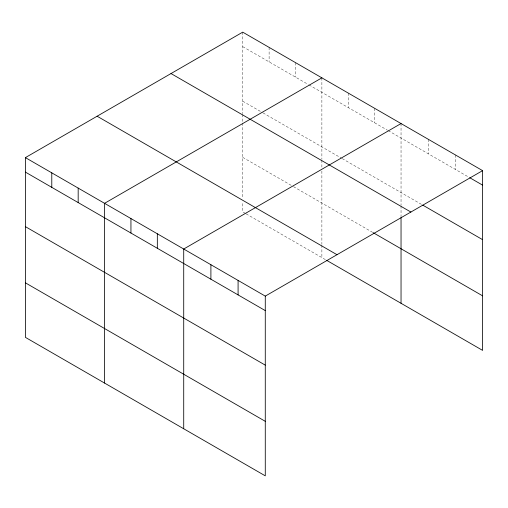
<?xml version="1.0" encoding="UTF-8"?>
<svg xmlns="http://www.w3.org/2000/svg" width="508" height="508" viewBox="0 0 508 508"><rect width="100%" height="100%" fill="white"/><g stroke="black" fill="none" stroke-linecap="round" stroke-linejoin="round"><path stroke-width="0.38" stroke-dasharray="2.54 1.91" d="M242.722 46.641L308.35 84.531M309.029 84.925L387.509 130.232M388.188 130.626L469.005 177.286M242.722 101.175L262.344 112.503M263.023 112.89L341.503 158.204M342.182 158.591L421.43 204.349M242.722 157.359L292.792 186.265M293.465 186.652L373.304 232.747M245.428 213.449L242.722 211.887L242.722 201.759M246.107 213.843L325.945 259.937M455.416 154.946L455.416 169.437M428.225 139.249L428.225 153.74M401.041 123.552L401.041 205.061M401.041 205.842L401.041 216.77M374.656 108.318L374.656 122.815M348.272 93.085L348.272 107.575M321.882 77.851L321.882 159.36M321.882 160.141L321.882 167.945M321.882 171.069L321.882 244.348M321.882 245.129L321.882 257.588M295.497 62.617L295.497 77.108M269.113 47.384L269.113 61.874M242.722 32.15L242.722 113.659M242.722 114.44L242.722 122.244M242.722 123.025L242.722 198.647"/><path stroke-width="0.76" d="M25.4 157.62L265.278 296.113L265.278 475.85L25.4 337.363L25.4 157.62L242.722 32.15L482.6 170.637L482.6 350.38L326.619 260.325M321.882 77.851L104.559 203.321L104.559 383.064M401.041 123.552L183.718 249.022L183.718 428.765M265.278 296.113L482.6 170.637M469.684 177.679L482.6 185.134M422.789 205.137L482.6 239.662M171.006 73.552L410.883 212.046M373.304 232.747L482.6 295.846M97.117 116.218L336.995 254.705M25.4 172.11L265.278 310.604M25.4 226.644L265.278 365.138M25.4 282.829L265.278 421.322M401.041 217.551L401.041 303.295M238.087 280.416L238.087 294.907M210.903 264.719L210.903 279.216M157.334 233.788L157.334 248.285M130.943 218.554L130.943 233.051M78.175 188.087L78.175 202.584M51.784 172.853L51.784 187.35"/></g></svg>
